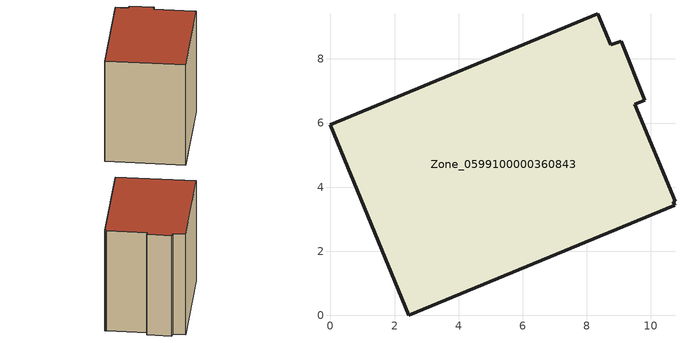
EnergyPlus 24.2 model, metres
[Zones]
Zone_0599100000360843
 floor ground (C_G): 9.81,6.72 9.5,6.59 10.76,3.56 10.71,3.54 10.75,3.43 2.45,0 0,5.94 8.35,9.41 8.75,8.45 9.07,8.55 z0
 wall outside (C_F): 8.35,9.41 0,5.94 2.45,0 10.75,3.43 10.71,3.54 10.76,3.56 9.5,6.59 9.81,6.72 9.07,8.55 8.75,8.45 8.35,9.41 z0:9.02
 roof outside (C_R): 2.45,0 10.75,3.43 10.71,3.54 10.76,3.56 9.5,6.59 9.81,6.72 9.07,8.55 8.75,8.45 8.35,9.41 0,5.94 z9.02
[BUILDING]
Pand.0599100000360843: North Axis=0; Terrain=City; Loads Convergence Tolerance Value=0.04; Temperature Convergence Tolerance Value=0.4; Solar Distribution=FullExterior; Maximum Number of Warmup Days=25; Minimum Number of Warmup Days=1
[Site:Location]
Rotterdam.The.Hague.AP_ZH_NLD Design_Conditions: Latitude=51.96; Longitude=4.45; Time Zone=1; Elevation=-4.5
[SITE:GROUNDTEMPERATURE:BUILDINGSURFACE]
18, 18, 18, 18, 18, 18, 18, 18, 18, 18, 18, 18
[MATERIAL] Thermal Absorptance=0.9; Solar Absorptance=0.7; Visible Absorptance=0.7
Name | Roughness | Thickness | Conductivity | Density | Specific Heat
G.TI.1992-2005 | MediumSmooth | 0.15 | 0.06 | 540 | 1210
F.TI.1992-2005 | Rough | 0.3 | 0.12 | 1920 | 840
R.TI.1992-2005 | MediumRough | 0.2 | 0.08 | 1500 | 1000
[CONSTRUCTION]
C_G: G.TI.1992-2005
C_F: F.TI.1992-2005
C_R: R.TI.1992-2005
[ZONE]
Zone_0599100000360843: Type=1; Multiplier=1; Ceiling Height=Autocalculate; Volume=Autocalculate; Floor Area=autocalculate; Part of Total Floor Area=Yes
[ZONEINFILTRATION:DESIGNFLOWRATE]
Infil_Zone_0599100000360843: Zone or ZoneList or Space or SpaceList=Zone_0599100000360843; Schedule=AlwaysOn; Design Flow Rate Calculation Method=Flow/Area; Flow Rate per Floor Area=0.0015; Constant Term Coefficient=1; Temperature Term Coefficient=0; Velocity Term Coefficient=0; Velocity Squared Term Coefficient=0
[HVACTEMPLATE:ZONE:IDEALLOADSAIRSYSTEM]
Zone_0599100000360843: Maximum Heating Supply Air Temperature=50; Minimum Cooling Supply Air Temperature=13; Maximum Heating Supply Air Humidity Ratio=0.0156; Minimum Cooling Supply Air Humidity Ratio=0.0077; Heating Limit=NoLimit; Cooling Limit=NoLimit; Dehumidification Control Type=ConstantSensibleHeatRatio; Cooling Sensible Heat Ratio=0.7; Dehumidification Setpoint=60; Humidification Control Type=None; Humidification Setpoint=30; Outdoor Air Method=None; Outdoor Air Flow Rate per Person=0.00944; Outdoor Air Flow Rate per Zone Floor Area=0; Outdoor Air Flow Rate per Zone=0; Demand Controlled Ventilation Type=None; Outdoor Air Economizer Type=NoEconomizer; Heat Recovery Type=None; Sensible Heat Recovery Effectiveness=0.7; Latent Heat Recovery Effectiveness=0.65
[ZONECONTROL:THERMOSTAT]
ThermostatControl_Zone_0599100000360843: Zone or ZoneList=Zone_0599100000360843; Control Type Schedule=DualSetpointControlType; Control 1=Thermostat_Zone_0599100000360843; Temperature Difference Between Cutout And Setpoint=0
[THERMOSTATSETPOINT:DUALSETPOINT]
Thermostat_Zone_0599100000360843: Heating Setpoint Temperature Schedule=HeatingSetpoint_Zone_0599100000360843; Cooling Setpoint Temperature Schedule=CoolingSetpoint_Zone_0599100000360843
[SCHEDULE:COMPACT]
HeatingSetpoint_Zone_0599100000360843: Through: 12/31, For: AllDays, Until: 24:00, 21
CoolingSetpoint_Zone_0599100000360843: Through: 12/31, For: AllDays, Until: 24:00, 24
DualSetpointControlType: Through: 12/31, For: AllDays, Until: 24:00, 4
AlwaysOn: Through: 12/31, For: AllDays, Until: 24:00, 1
